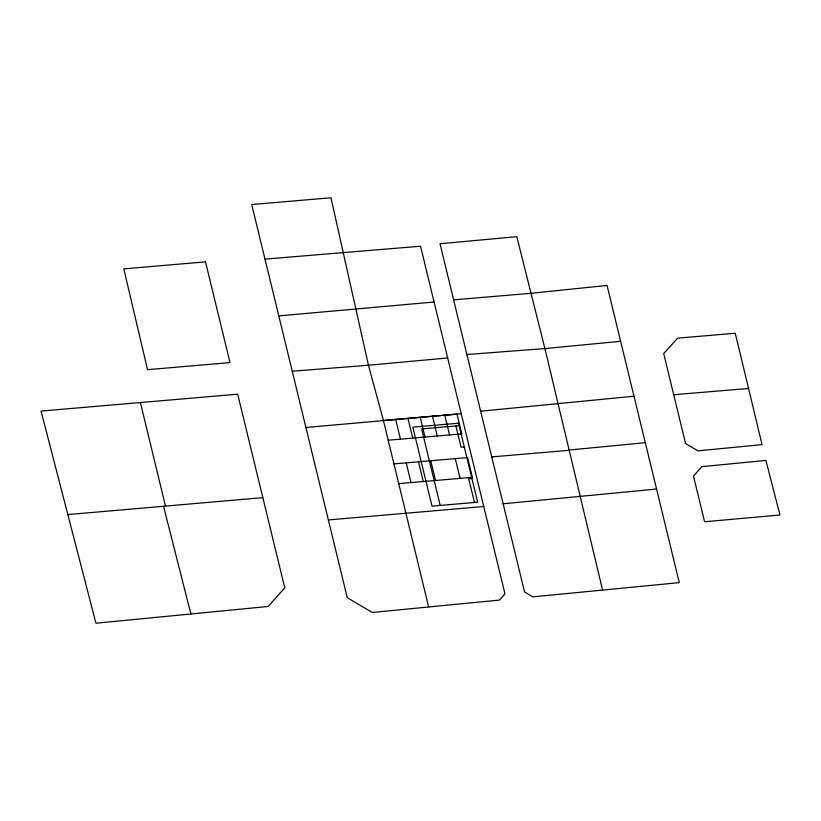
<?xml version="1.0" encoding="UTF-8"?>
<svg xmlns="http://www.w3.org/2000/svg" width="821" height="821" viewBox="0 0 821 821"><rect width="100%" height="100%" fill="white"/><g stroke="black" fill="none" stroke-linecap="round" stroke-linejoin="round"><path stroke-width="1.23" d="M480.644 411.218L634.007 396.215M569.107 450.041L645.306 442.673L679.275 582.633L532.86 596.857L524.537 591.91L440.005 243.765L516.809 236.664L544.908 348.576L602.583 590.083M645.306 442.673L620.625 341.3L544.908 348.576L466.892 354.518M503.14 503.786L656.533 489.039M447.691 357.956L368.444 365.232L292.235 371.225M305.894 427.495L461.217 413.712M428.654 606.996L383.407 420.465L368.444 365.232L330.966 197.779L251.708 204.521L278.801 315.89L434.104 302.015M459.113 425.668L421.645 428.921L440.189 505.428M67.835 514.582L262.843 497.649M328.359 519.939L483.754 506.526L504.977 593.891L499.445 600.089L372.231 612.466L347.242 597.647L278.801 315.89M453.603 299.86L531.259 293.271L607.068 285.451L620.625 341.3M383.407 420.465L457.02 414.153L461.813 433.888L388.2 440.21M464.276 446.922L461.053 447.199L455.901 425.945M393.947 463.906L467.57 457.584L472.352 477.329L398.739 483.641M491.738 456.897L569.199 450.308M471.942 478.51L468.729 478.787L474.476 502.483M264.957 259.128L420.537 246.208L483.754 506.526M673.723 394.737L748.557 388.477L762.032 444.623L697.901 450.852L685.566 443.535L663.707 353.574L677.684 338.149L735.247 333.254L748.557 388.477M163.533 506.27L190.893 613.985M444.756 415.2L449.549 434.945M455.296 458.641L460.088 478.376M432.482 416.257L437.275 436.002M420.219 417.304L425.011 437.049M430.748 460.745L435.551 480.49M407.945 418.361L412.737 438.106M418.484 461.792L423.277 481.537M395.681 419.418L400.474 439.153M406.21 462.849L411.003 482.594M140.391 402.536L165.493 506.105M284.754 587.826L268.18 606.462L95.944 623.221L41.05 411.075L237.7 394.193L284.754 587.826M701.883 466.646L693.488 476.077L704.582 521.756L779.95 515.013L765.911 460.427L701.883 466.646M205.517 261.868L123.797 268.867L147.544 369.666L230.003 362.595L205.517 261.868M458.518 423.215L412.83 427.136L432 506.136L477.689 502.216L458.518 423.215"/></g></svg>
